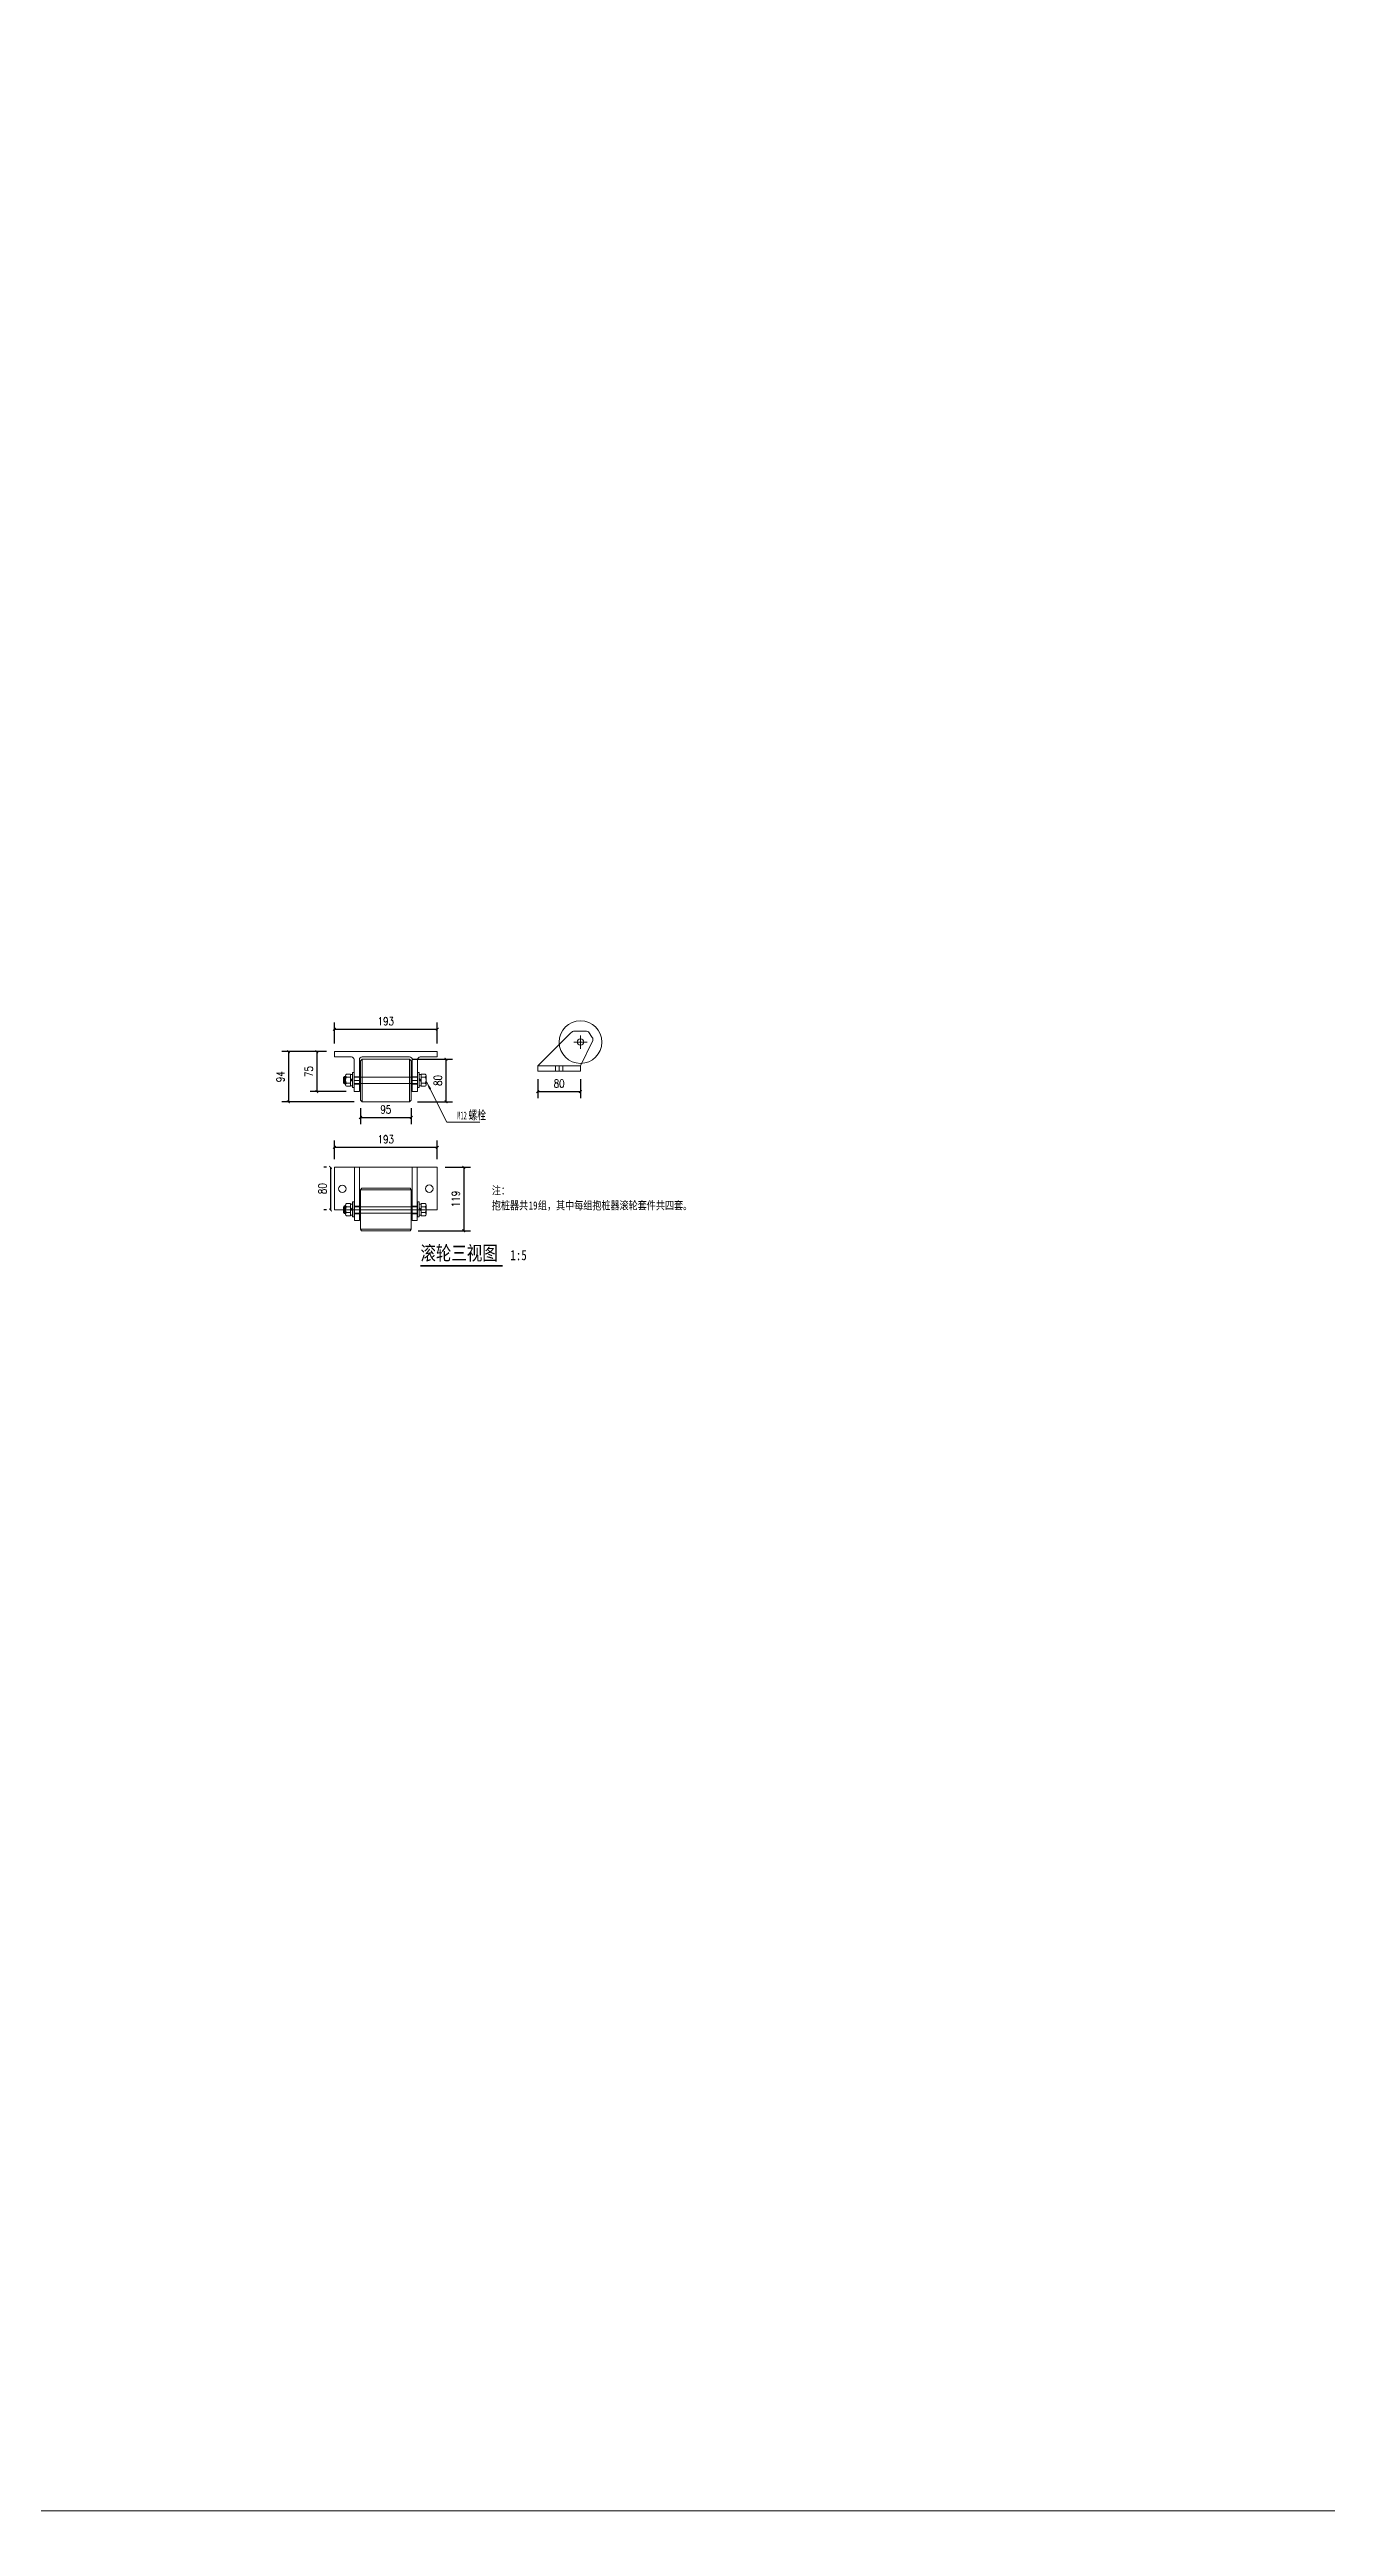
# Model space of a CAD drawing. Header units: millimetres. Extents: x -1612139 to -1282425, y 786067 to 1536390.
# Drawn here: x -1364749 to -1362355, y 822338 to 826952 of the extents above; entities that cross this region are included whole.
import ezdxf

# ---------------------------------------------------------------- set-up
doc = ezdxf.new("R2010")
doc.units = ezdxf.units.MM
doc.header["$LTSCALE"] = 1000
doc.linetypes.add('ACAD_ISO03W100', pattern=[30, 12, -18])
doc.layers.get('0').update_dxf_attribs({"linetype": 'CONTINUOUS'})
doc.layers.get('DEFPOINTS').update_dxf_attribs({"linetype": 'CONTINUOUS'})
for name, color, linetype in [('00-HATCH(填充)', 250, 'CONTINUOUS'), ('DIM_LEAD', 3, 'CONTINUOUS'), ('PUB_DIM', 3, 'CONTINUOUS'), ('PUB_TEXT', 7, 'CONTINUOUS')]:
    doc.layers.add(name, color=color, linetype=linetype)
doc.styles.add('-宋体', font='', dxfattribs={"width": 0.8})
doc.styles.add('_TCH_DIM', font='', dxfattribs={"width": 0.7})
doc.styles.add('DIM_FONT', font='SIMPLEX.shx', dxfattribs={"width": 0.8})
doc.styles.get('-宋体').set_extended_font_data('SimSun')
doc.styles.get('_TCH_DIM').set_extended_font_data('SimSun')
doc.dimstyles.new('DIMN5', dxfattribs={"dimscale": 0.05, "dimtxt": 300, "dimasz": 100, "dimexe": 250, "dimexo": 300, "dimgap": 150, "dimtad": 1, "dimdec": 0, "dimzin": 0, "dimdsep": 46, "dimtxsty": 'DIM_FONT', "dimblk": 'ARCHTICK', "dimcen": 0.09, "dimclrt": 7, "dimazin": 0, "dimtfac": 1, "dimtdec": 0, "dimtix": 1, "dimtmove": 0, "dimatfit": 3, "dimldrblk": 'ARCHTICK', "dimfxl": 1, "dimtolj": 1, "dimtzin": 0, "dimarcsym": 0})

# ---------------------------------------------------------------- blocks, each defined once
blk = doc.blocks.new('_ARCHTICK')
at = {"color": 0, "linetype": 'ByBlock', "const_width": 0.4}
blk.add_lwpolyline([(-0.5, -0.5), (0.5, 0.5)], dxfattribs=at)
blk = doc.blocks.new('*D110')
at = {"layer": 'DEFPOINTS', "color": 0, "transparency": 16777216}
for p in [(-1363833.6, 825036.6), (-1363753.6, 825036.6), (-1363753.6, 824998.5)]:
    blk.add_point(p, dxfattribs=at)
at = {"layer": 'PUB_DIM', "color": 0, "lineweight": -2, "transparency": 16777216}
for p, q in [((-1363833.6, 825021.6), (-1363833.6, 824986)), ((-1363753.6, 825021.6), (-1363753.6, 824986)), ((-1363833.6, 824998.5), (-1363753.6, 824998.5))]:
    blk.add_line(p, q, dxfattribs=at)
at = {"layer": 'PUB_DIM', "color": 0, "lineweight": -2, "transparency": 16777216, "xscale": 5, "yscale": 5, "zscale": 5, "rotation": 180}
blk.add_blockref('_ARCHTICK', (-1363833.6, 824998.5), dxfattribs=at)
at = {"layer": 'PUB_DIM', "color": 0, "lineweight": -2, "transparency": 16777216, "xscale": 5, "yscale": 5, "zscale": 5}
blk.add_blockref('_ARCHTICK', (-1363753.6, 824998.5), dxfattribs=at)
at = {"layer": 'PUB_DIM', "color": 7, "lineweight": 0, "transparency": 16777216, "insert": (-1363793.6, 825013.5), "char_height": 15, "attachment_point": 5, "style": 'DIM_FONT'}
blk.add_mtext('\\A1;80', dxfattribs=at)
blk = doc.blocks.new('*D111')
at = {"layer": 'DEFPOINTS', "color": 0, "transparency": 16777216}
for p in [(-1364022, 825115.3), (-1364215, 825073.3), (-1364022, 825073.3)]:
    blk.add_point(p, dxfattribs=at)
at = {"layer": 'PUB_DIM', "color": 0, "lineweight": -2, "transparency": 16777216}
for p, q in [((-1364215, 825088.3), (-1364215, 825127.8)), ((-1364215, 825115.3), (-1364022, 825115.3)), ((-1364022, 825088.3), (-1364022, 825127.8))]:
    blk.add_line(p, q, dxfattribs=at)
at = {"layer": 'PUB_DIM', "color": 0, "lineweight": -2, "transparency": 16777216, "xscale": 5, "yscale": 5, "zscale": 5, "rotation": 180}
blk.add_blockref('_ARCHTICK', (-1364215, 825115.3), dxfattribs=at)
at = {"layer": 'PUB_DIM', "color": 0, "lineweight": -2, "transparency": 16777216, "xscale": 5, "yscale": 5, "zscale": 5}
blk.add_blockref('_ARCHTICK', (-1364022, 825115.3), dxfattribs=at)
at = {"layer": 'PUB_DIM', "color": 7, "lineweight": 0, "transparency": 16777216, "insert": (-1364118.5, 825130.3), "char_height": 15, "attachment_point": 5, "style": 'DIM_FONT'}
blk.add_mtext('\\A1;193', dxfattribs=at)
blk = doc.blocks.new('*D112')
at = {"layer": 'DEFPOINTS', "color": 0, "transparency": 16777216}
for p in [(-1364215, 825073.3), (-1364247.8, 824998.3), (-1364178, 824998.3)]:
    blk.add_point(p, dxfattribs=at)
at = {"layer": 'PUB_DIM', "color": 0, "lineweight": -2, "transparency": 16777216}
for p, q in [((-1364230, 825073.3), (-1364260.3, 825073.3)), ((-1364247.8, 825073.3), (-1364247.8, 824998.3)), ((-1364193, 824998.3), (-1364260.3, 824998.3))]:
    blk.add_line(p, q, dxfattribs=at)
at = {"layer": 'PUB_DIM', "color": 0, "lineweight": -2, "transparency": 16777216, "xscale": 5, "yscale": 5, "zscale": 5}
for p, rotation in [((-1364247.8, 825073.3), 90), ((-1364247.8, 824998.3), 270)]:
    blk.add_blockref('_ARCHTICK', p, dxfattribs=dict(at, rotation=rotation))
at = {"layer": 'PUB_DIM', "color": 7, "lineweight": 0, "transparency": 16777216, "insert": (-1364262.8, 825035.8), "char_height": 15, "attachment_point": 5, "rotation": 90, "style": 'DIM_FONT'}
blk.add_mtext('\\A1;75', dxfattribs=at)
blk = doc.blocks.new('*D88')
at = {"layer": 'DEFPOINTS', "color": 0, "transparency": 16777216}
for p in [(-1364084.7, 825059.3), (-1364074, 824979.3), (-1364005.8, 824979.3)]:
    blk.add_point(p, dxfattribs=at)
at = {"layer": 'PUB_DIM', "color": 0, "lineweight": -2, "transparency": 16777216}
for p, q in [((-1364069.7, 825059.3), (-1363993.3, 825059.3)), ((-1364005.8, 825059.3), (-1364005.8, 824979.3)), ((-1364059, 824979.3), (-1363993.3, 824979.3))]:
    blk.add_line(p, q, dxfattribs=at)
at = {"layer": 'PUB_DIM', "color": 0, "lineweight": -2, "transparency": 16777216, "xscale": 5, "yscale": 5, "zscale": 5}
for p, rotation in [((-1364005.8, 825059.3), 90), ((-1364005.8, 824979.3), 270)]:
    blk.add_blockref('_ARCHTICK', p, dxfattribs=dict(at, rotation=rotation))
at = {"layer": 'PUB_DIM', "color": 7, "lineweight": 0, "transparency": 16777216, "insert": (-1364020.8, 825019.3), "char_height": 15, "attachment_point": 5, "rotation": 90, "style": 'DIM_FONT'}
blk.add_mtext('\\A1;80', dxfattribs=at)
blk = doc.blocks.new('*D113')
at = {"layer": 'DEFPOINTS', "color": 0, "transparency": 16777216}
for p in [(-1364215, 825073.3), (-1364301.2, 824979.3), (-1364163, 824979.3)]:
    blk.add_point(p, dxfattribs=at)
at = {"layer": 'PUB_DIM', "color": 0, "lineweight": -2, "transparency": 16777216}
for p, q in [((-1364230, 825073.3), (-1364313.7, 825073.3)), ((-1364301.2, 825073.3), (-1364301.2, 824979.3)), ((-1364178, 824979.3), (-1364313.7, 824979.3))]:
    blk.add_line(p, q, dxfattribs=at)
at = {"layer": 'PUB_DIM', "color": 0, "lineweight": -2, "transparency": 16777216, "xscale": 5, "yscale": 5, "zscale": 5}
for p, rotation in [((-1364301.2, 825073.3), 90), ((-1364301.2, 824979.3), 270)]:
    blk.add_blockref('_ARCHTICK', p, dxfattribs=dict(at, rotation=rotation))
at = {"layer": 'PUB_DIM', "color": 7, "lineweight": 0, "transparency": 16777216, "insert": (-1364316.2, 825026.3), "char_height": 15, "attachment_point": 5, "rotation": 90, "style": 'DIM_FONT'}
blk.add_mtext('\\A1;94', dxfattribs=at)
blk = doc.blocks.new('*D114')
at = {"layer": 'DEFPOINTS', "color": 0, "transparency": 16777216}
for p in [(-1364166, 824982.3), (-1364071, 824982.3), (-1364071, 824949.9)]:
    blk.add_point(p, dxfattribs=at)
at = {"layer": 'PUB_DIM', "color": 0, "lineweight": -2, "transparency": 16777216}
for p, q in [((-1364166, 824967.3), (-1364166, 824937.4)), ((-1364071, 824967.3), (-1364071, 824937.4)), ((-1364166, 824949.9), (-1364071, 824949.9))]:
    blk.add_line(p, q, dxfattribs=at)
at = {"layer": 'PUB_DIM', "color": 0, "lineweight": -2, "transparency": 16777216, "xscale": 5, "yscale": 5, "zscale": 5, "rotation": 180}
blk.add_blockref('_ARCHTICK', (-1364166, 824949.9), dxfattribs=at)
at = {"layer": 'PUB_DIM', "color": 0, "lineweight": -2, "transparency": 16777216, "xscale": 5, "yscale": 5, "zscale": 5}
blk.add_blockref('_ARCHTICK', (-1364071, 824949.9), dxfattribs=at)
at = {"layer": 'PUB_DIM', "color": 7, "lineweight": 0, "transparency": 16777216, "insert": (-1364118.5, 824964.9), "char_height": 15, "attachment_point": 5, "style": 'DIM_FONT'}
blk.add_mtext('\\A1;95', dxfattribs=at)
blk = doc.blocks.new('*D115')
at = {"layer": 'DEFPOINTS', "color": 0, "transparency": 16777216}
for p in [(-1364022, 824894), (-1364215, 824856.5), (-1364022, 824856.5)]:
    blk.add_point(p, dxfattribs=at)
at = {"layer": 'PUB_DIM', "color": 0, "lineweight": -2, "transparency": 16777216}
for p, q in [((-1364215, 824871.5), (-1364215, 824906.5)), ((-1364215, 824894), (-1364022, 824894)), ((-1364022, 824871.5), (-1364022, 824906.5))]:
    blk.add_line(p, q, dxfattribs=at)
at = {"layer": 'PUB_DIM', "color": 0, "lineweight": -2, "transparency": 16777216, "xscale": 5, "yscale": 5, "zscale": 5, "rotation": 180}
blk.add_blockref('_ARCHTICK', (-1364215, 824894), dxfattribs=at)
at = {"layer": 'PUB_DIM', "color": 0, "lineweight": -2, "transparency": 16777216, "xscale": 5, "yscale": 5, "zscale": 5}
blk.add_blockref('_ARCHTICK', (-1364022, 824894), dxfattribs=at)
at = {"layer": 'PUB_DIM', "color": 7, "lineweight": 0, "transparency": 16777216, "insert": (-1364118.5, 824909), "char_height": 15, "attachment_point": 5, "style": 'DIM_FONT'}
blk.add_mtext('\\A1;193', dxfattribs=at)
blk = doc.blocks.new('*D116')
at = {"layer": 'DEFPOINTS', "color": 0, "transparency": 16777216}
for p in [(-1364215, 824856.5), (-1364222.3, 824776.5), (-1364215, 824776.5)]:
    blk.add_point(p, dxfattribs=at)
at = {"layer": 'PUB_DIM', "color": 0, "lineweight": -2, "transparency": 16777216}
for p, q in [((-1364230, 824856.5), (-1364234.8, 824856.5)), ((-1364222.3, 824856.5), (-1364222.3, 824776.5)), ((-1364230, 824776.5), (-1364234.8, 824776.5))]:
    blk.add_line(p, q, dxfattribs=at)
at = {"layer": 'PUB_DIM', "color": 0, "lineweight": -2, "transparency": 16777216, "xscale": 5, "yscale": 5, "zscale": 5}
for p, rotation in [((-1364222.3, 824856.5), 90), ((-1364222.3, 824776.5), 270)]:
    blk.add_blockref('_ARCHTICK', p, dxfattribs=dict(at, rotation=rotation))
at = {"layer": 'PUB_DIM', "color": 7, "lineweight": 0, "transparency": 16777216, "insert": (-1364237.3, 824816.5), "char_height": 15, "attachment_point": 5, "rotation": 90, "style": 'DIM_FONT'}
blk.add_mtext('\\A1;80', dxfattribs=at)
blk = doc.blocks.new('*D117')
at = {"layer": 'DEFPOINTS', "color": 0, "transparency": 16777216}
for p in [(-1364022, 824856.5), (-1364073, 824737.5), (-1363972.4, 824737.5)]:
    blk.add_point(p, dxfattribs=at)
at = {"layer": 'PUB_DIM', "color": 0, "lineweight": -2, "transparency": 16777216}
for p, q in [((-1364007, 824856.5), (-1363959.9, 824856.5)), ((-1363972.4, 824856.5), (-1363972.4, 824737.5)), ((-1364058, 824737.5), (-1363959.9, 824737.5))]:
    blk.add_line(p, q, dxfattribs=at)
at = {"layer": 'PUB_DIM', "color": 0, "lineweight": -2, "transparency": 16777216, "xscale": 5, "yscale": 5, "zscale": 5}
for p, rotation in [((-1363972.4, 824856.5), 90), ((-1363972.4, 824737.5), 270)]:
    blk.add_blockref('_ARCHTICK', p, dxfattribs=dict(at, rotation=rotation))
at = {"layer": 'PUB_DIM', "color": 7, "lineweight": 0, "transparency": 16777216, "insert": (-1363987.4, 824797), "char_height": 15, "attachment_point": 5, "rotation": 90, "style": 'DIM_FONT'}
blk.add_mtext('\\A1;119', dxfattribs=at)

msp = doc.modelspace()

# ---------------------------------------------------------------- linework, layer by layer
at = {"lineweight": 0}
for p, q in [((-1364163, 825059.3), (-1364074, 825059.3)), ((-1364185, 825025.3), (-1364192, 825025.3)), ((-1364192, 825014.3), (-1364185, 825014.3)), ((-1364181, 825023.1), (-1364185, 825019.8)), ((-1364181, 825020.8), (-1364185, 825017.5)), ((-1364056, 825023.1), (-1364052, 825019.8)), ((-1364056, 825020.8), (-1364052, 825017.5)), ((-1364052, 825025.3), (-1364045, 825025.3)), ((-1364045, 825014.3), (-1364052, 825014.3)), ((-1364043, 825026.8), (-1364043, 825012.8)), ((-1364185, 824782.5), (-1364192, 824782.5)), ((-1364181, 824780.4), (-1364185, 824777)), ((-1364181, 824778.1), (-1364185, 824774.7)), ((-1364056, 824780.4), (-1364052, 824777)), ((-1364056, 824778.1), (-1364052, 824774.7)), ((-1364052, 824782.5), (-1364045, 824782.5)), ((-1364043, 824784), (-1364043, 824770)), ((-1364192, 824771.5), (-1364185, 824771.5)), ((-1364045, 824771.5), (-1364052, 824771.5))]:
    msp.add_line(p, q, dxfattribs=at)
at = {"color": 4, "lineweight": 0}
for p, q in [((-1364194, 825019.8), (-1364198, 825019.8)), ((-1364197, 825025.8), (-1364194, 825025.8)), ((-1364194, 825013.8), (-1364197, 825013.8)), ((-1364197, 824783), (-1364194, 824783)), ((-1364194, 824777), (-1364198, 824777)), ((-1364194, 824771), (-1364197, 824771))]:
    msp.add_line(p, q, dxfattribs=at)
at = {"color": 1, "lineweight": 0}
for p, q in [((-1364168, 825026.3), (-1364178, 825026.3)), ((-1364178, 825012.3), (-1364168, 825012.3)), ((-1364059, 825026.3), (-1364069, 825026.3)), ((-1364059, 825012.3), (-1364069, 825012.3)), ((-1364168, 824783.5), (-1364178, 824783.5)), ((-1364059, 824783.5), (-1364069, 824783.5)), ((-1364178, 824769.5), (-1364168, 824769.5)), ((-1364059, 824769.5), (-1364069, 824769.5))]:
    msp.add_line(p, q, dxfattribs=at)
at = {"color": 6, "linetype": 'ACAD_ISO03W100', "lineweight": 0}
for p, q in [((-1364059, 825025.3), (-1364178, 825025.3)), ((-1364059, 825013.3), (-1364178, 825013.3)), ((-1364059, 824782.5), (-1364178, 824782.5)), ((-1364059, 824770.5), (-1364178, 824770.5))]:
    msp.add_line(p, q, dxfattribs=at)
at = {"color": 2, "lineweight": 0}
for p, q in [((-1364178, 825019.3), (-1364168, 825019.3)), ((-1364069, 825019.3), (-1364059, 825019.3)), ((-1364178, 824776.5), (-1364168, 824776.5)), ((-1364069, 824776.5), (-1364059, 824776.5))]:
    msp.add_line(p, q, dxfattribs=at)
at = {"color": 0, "lineweight": 0}
for p, q in [((-1364022, 824856.5), (-1364215, 824856.5)), ((-1364215, 824856.5), (-1364215, 824776.5)), ((-1364177, 824856.5), (-1364177, 824776.5)), ((-1364168, 824856.5), (-1364168, 824776.5)), ((-1364069, 824776.5), (-1364069, 824856.5)), ((-1364060, 824776.5), (-1364060, 824856.5)), ((-1364022, 824776.5), (-1364022, 824856.5)), ((-1364163.5, 824817.5), (-1364166, 824814.5)), ((-1364166, 824740.5), (-1364166, 824814.5)), ((-1364071, 824814.5), (-1364166, 824814.5)), ((-1364163.5, 824817.5), (-1364073, 824817.5)), ((-1364073, 824817.5), (-1364071, 824814.5)), ((-1364071, 824814.5), (-1364071, 824740.5)), ((-1364215, 824776.5), (-1364215, 824777.5)), ((-1364215, 824776.5), (-1364022, 824776.5)), ((-1364177, 824776.5), (-1364177, 824756.5)), ((-1364177, 824756.5), (-1364168, 824756.5)), ((-1364168, 824756.5), (-1364168, 824776.5)), ((-1364166, 824740.5), (-1364164, 824737.5)), ((-1364166, 824740.5), (-1364071, 824740.5)), ((-1364073, 824737.5), (-1364164, 824737.5)), ((-1364071, 824740.5), (-1364073, 824737.5)), ((-1364069, 824776.5), (-1364069, 824756.5)), ((-1364069, 824756.5), (-1364060, 824756.5)), ((-1364060, 824756.5), (-1364060, 824776.5))]:
    msp.add_line(p, q, dxfattribs=at)
at = {"lineweight": 0, "ltscale": 100}
msp.add_lwpolyline([(-1369873.2, 831566.5), (-1360645, 831566.5), (-1360645, 822338.2), (-1369873.2, 822338.2)], close=True, dxfattribs=at)
at = {"lineweight": 0}
for points in [[(-1364163, 825063.3), (-1364074, 825063.3, -0.414214), (-1364069, 825058.3), (-1364069, 824998.3), (-1364059, 824998.3), (-1364059, 825058.3, -0.414214), (-1364054, 825063.3), (-1364022, 825063.3), (-1364022, 825073.3), (-1364215, 825073.3), (-1364215, 825063.3), (-1364183, 825063.3, -0.414214), (-1364178, 825058.3), (-1364178, 824998.3)], [(-1364178, 824998.3), (-1364168, 824998.3), (-1364168, 825058.3, -0.414214), (-1364163, 825063.3)]]:
    msp.add_lwpolyline(points, format="xyb", dxfattribs=at)
for points in [[(-1364163, 824979.3), (-1364163, 825059.3), (-1364166, 825056.3), (-1364166, 824982.3), (-1364163, 824979.3), (-1364074, 824979.3)], [(-1364196, 825026.8), (-1364194, 825026.8), (-1364194, 825012.8), (-1364196, 825012.8)], [(-1364181, 825006.3), (-1364181, 825034.3), (-1364178, 825034.3), (-1364178, 825006.3), (-1364181, 825006.3), (-1364181, 825007.3)], [(-1364056, 825006.3), (-1364056, 825034.3), (-1364059, 825034.3), (-1364059, 825006.3), (-1364056, 825006.3), (-1364056, 825007.3)], [(-1364196, 824784), (-1364194, 824784), (-1364194, 824770), (-1364196, 824770)], [(-1364181, 824763.5), (-1364181, 824791.5), (-1364178, 824791.5), (-1364178, 824763.5), (-1364181, 824763.5), (-1364181, 824764.5)], [(-1364056, 824763.5), (-1364056, 824791.5), (-1364059, 824791.5), (-1364059, 824763.5), (-1364056, 824763.5), (-1364056, 824764.5)]]:
    msp.add_lwpolyline(points, dxfattribs=at)
for points in [[(-1364071, 824982.3), (-1364074, 824979.3), (-1364074, 825059.3), (-1364071, 825056.3)], [(-1364198, 825024.8), (-1364196, 825026.8), (-1364196, 825012.8), (-1364198, 825014.8)], [(-1364194, 825028.3), (-1364194, 825025.3), (-1364194, 825014.3), (-1364194, 825011.3)], [(-1364043, 825028.3), (-1364043, 825025.3), (-1364043, 825014.3), (-1364043, 825011.3)], [(-1364198, 824782), (-1364196, 824784), (-1364196, 824770), (-1364198, 824772)], [(-1364194, 824785.5), (-1364194, 824782.5), (-1364194, 824771.5), (-1364194, 824768.5)], [(-1364043, 824785.5), (-1364043, 824782.5), (-1364043, 824771.5), (-1364043, 824768.5)]]:
    msp.add_lwpolyline(points, close=True, dxfattribs=at)
for points in [[(-1364192, 825031.3), (-1364185, 825031.3), (-1364185, 825030.3), (-1364181, 825030.3), (-1364181, 825009.3), (-1364185, 825009.3), (-1364185, 825030.3), (-1364185, 825008.3), (-1364192, 825008.3, -0.666667), (-1364192, 825014.3, -0.363636), (-1364192, 825025.3, -0.666667)], [(-1364045, 825031.3), (-1364052, 825031.3), (-1364052, 825030.3), (-1364056, 825030.3), (-1364056, 825009.3), (-1364052, 825009.3), (-1364052, 825030.3), (-1364052, 825008.3), (-1364045, 825008.3, 0.666667), (-1364045, 825014.3, 0.363636), (-1364045, 825025.3, 0.666667)], [(-1364192, 824788.5), (-1364185, 824788.5), (-1364185, 824787.5), (-1364181, 824787.5), (-1364181, 824766.5), (-1364185, 824766.5), (-1364185, 824787.5), (-1364185, 824765.5), (-1364192, 824765.5, -0.666667), (-1364192, 824771.5, -0.363636), (-1364192, 824782.5, -0.666667)], [(-1364045, 824788.5), (-1364052, 824788.5), (-1364052, 824787.5), (-1364056, 824787.5), (-1364056, 824766.5), (-1364052, 824766.5), (-1364052, 824787.5), (-1364052, 824765.5), (-1364045, 824765.5, 0.666667), (-1364045, 824771.5, 0.363636), (-1364045, 824782.5, 0.666667)]]:
    msp.add_lwpolyline(points, format="xyb", close=True, dxfattribs=at)
at = {"lineweight": 0, "const_width": 3.5}
msp.add_lwpolyline([(-1364053.6, 824671.7), (-1363899.2, 824671.7)], dxfattribs=at)
at = {"lineweight": 0}
msp.add_circle((-1363753.6, 825091.3), 40, dxfattribs=at)
at = {"color": 0, "lineweight": 0}
for centre in [(-1364200, 824816.2), (-1364037, 824816.5)]:
    msp.add_circle(centre, 7, dxfattribs=at)
at = {"layer": '00-HATCH(填充)', "color": 0, "lineweight": 0}
for p, q in [((-1363833.6, 825046.6), (-1363771.6, 825108.6)), ((-1363764.5, 825111.6), (-1363742.2, 825111.6)), ((-1363738.7, 825110.2), (-1363731.6, 825099.6)), ((-1363730.6, 825093.9), (-1363753.6, 825046.6)), ((-1363833.6, 825036.6), (-1363833.6, 825046.6)), ((-1363833.6, 825046.6), (-1363753.6, 825046.6)), ((-1363753.6, 825036.6), (-1363833.6, 825036.6)), ((-1363800.6, 825046.6), (-1363800.6, 825036.6)), ((-1363793.6, 825046.6), (-1363793.6, 825036.6)), ((-1363786.6, 825046.6), (-1363786.6, 825036.6)), ((-1363753.6, 825046.6), (-1363753.6, 825036.6))]:
    msp.add_line(p, q, dxfattribs=at)
at = {"layer": '00-HATCH(填充)', "color": 0, "lineweight": 0, "ltscale": 0.5}
for p, q in [((-1363753.6, 825103.8), (-1363753.6, 825078.8)), ((-1363741.1, 825091.3), (-1363766.1, 825091.3))]:
    msp.add_line(p, q, dxfattribs=at)
at = {"layer": '00-HATCH(填充)', "color": 0, "lineweight": 0}
msp.add_circle((-1363753.6, 825091.3), 6, dxfattribs=at)
for centre, radius, start, end in [((-1363764.5, 825101.6), 10, 90, 135), ((-1363742.2, 825106.6), 5, 46.0565, 90), ((-1363735.1, 825096), 5, 334, 46.0565)]:
    msp.add_arc(centre, radius, start, end, dxfattribs=at)
at = {"layer": 'DIM_LEAD', "lineweight": 0}
for p, q in [((-1364042.3, 825016.9), (-1364004, 824941)), ((-1364004, 824941), (-1363942, 824941))]:
    msp.add_line(p, q, dxfattribs=at)
msp.add_lwpolyline([(-1364042.3, 825016.9, 0, 4, 0), (-1364035.5, 825003.5, 0, 0, 0)], format="xyseb", dxfattribs=at)

# ---------------------------------------------------------------- texts
at = {"lineweight": 0, "style": '-宋体', "width": 0.8}
for s, p in [('抱桩器共', (-1363919.8, 824777.4)), ('注：', (-1363919.8, 824805.4)), ('19', (-1363850.7, 824777.4)), ('组，其中每组抱桩器滚轮套件共四套。', (-1363833.4, 824777.4))]:
    msp.add_text(s, height=15.19, dxfattribs=at).set_placement(p)
at = {"layer": 'PUB_TEXT', "lineweight": 0}
for s, height, style, width, p in [('螺栓', 16.88, '_TCH_DIM', 0.7, (-1363963.6, 824946.2)), ('M12', 14.88, '_TCH_DIM', 0.494118, (-1363984.6, 824946.2)), ('滚轮三视图', 26.58, '-宋体', 0.8, (-1364053.6, 824682.4)), ('1:5', 18.99, '-宋体', 0.8, (-1363885.2, 824682.4))]:
    msp.add_text(s, height=height, dxfattribs=dict(at, style=style, width=width)).set_placement(p)

# ---------------------------------------------------------------- dimensions: what is measured, and where the dimension line sits
at = {"layer": 'PUB_DIM', "lineweight": 0}
for base, p1, p2, picture, middle in [((-1364022, 825115.3), (-1364215, 825073.3), (-1364022, 825073.3), '*D111', (-1364118.5, 825130.3)), ((-1363753.6, 824998.5), (-1363833.6, 825036.6), (-1363753.6, 825036.6), '*D110', (-1363793.6, 825013.5)), ((-1364071, 824949.9), (-1364166, 824982.3), (-1364071, 824982.3), '*D114', (-1364118.5, 824964.9)), ((-1364022, 824894), (-1364215, 824856.5), (-1364022, 824856.5), '*D115', (-1364118.5, 824909))]:
    dim = msp.add_linear_dim(base=base, p1=p1, p2=p2, dimstyle='DIMN5', dxfattribs=at)
    dim.commit()
    dim.dimension.update_dxf_attribs({"geometry": picture, "text_midpoint": middle})
for base, p1, p2, picture, middle in [((-1364301.2, 824979.3), (-1364215, 825073.3), (-1364163, 824979.3), '*D113', (-1364316.2, 825026.3)), ((-1364247.8, 824998.3), (-1364215, 825073.3), (-1364178, 824998.3), '*D112', (-1364262.8, 825035.8)), ((-1364005.8, 824979.3), (-1364084.7, 825059.3), (-1364074, 824979.3), '*D88', (-1364020.8, 825019.3)), ((-1364222.3, 824776.5), (-1364215, 824856.5), (-1364215, 824776.5), '*D116', (-1364237.3, 824816.5)), ((-1363972.4, 824737.5), (-1364022, 824856.5), (-1364073, 824737.5), '*D117', (-1363987.4, 824797))]:
    dim = msp.add_linear_dim(base=base, p1=p1, p2=p2, angle=270, dimstyle='DIMN5', dxfattribs=at)
    dim.commit()
    dim.dimension.update_dxf_attribs({"geometry": picture, "text_midpoint": middle})

doc.saveas('drawing.dxf')
